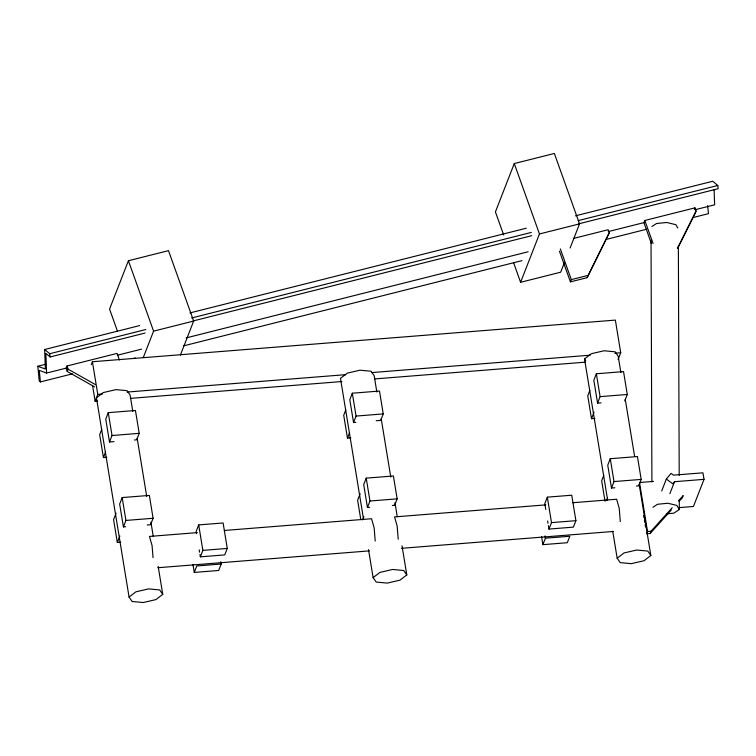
<?xml version="1.0" encoding="UTF-8"?>
<svg xmlns="http://www.w3.org/2000/svg" width="756" height="756" viewBox="0 0 756 756"><rect width="100%" height="100%" fill="white"/><g stroke="black" fill="none" stroke-linecap="round" stroke-linejoin="round"><path stroke-width="1.13" d="M119.42 359.979L117.076 353.402L66.972 366.017L66.084 368.276L67.218 371.451L94.576 386.855M67.218 371.451L68.097 369.183L66.972 366.017M180.382 355.103L193.668 321.045L168.494 250.642L128.416 260.735L109.554 309.072L117.416 331.071M91.287 364.647L92.421 361.737L615.365 320.1L620.714 352.759L618.068 359.544M97.467 401.001L95.114 401.19L97.77 394.405L92.421 361.737M101.776 429.304L99.669 434.691L103.421 457.56L106.813 457.285M134.407 439.992L136.675 439.812L139.198 433.349L135.447 410.48L108.278 412.644L105.755 419.107L109.497 441.976L114.024 441.617M103.421 457.56L105.519 452.173M109.497 441.976L112.02 435.513L108.278 412.644M143.3 357.503L153.581 331.147L128.416 260.735M116.103 513.154L113.58 519.618L117.322 542.487L120.724 542.213M147.184 525.014L150.576 524.74L153.099 518.276L149.357 495.407L122.179 497.571L119.665 504.035L123.408 526.904L125.666 526.724M117.322 542.487L119.845 536.023M123.408 526.904L125.931 520.44L122.179 497.571M199.962 554.526L200.349 556.841L224.749 554.895L227.272 548.431L223.105 522.972L198.696 524.91L196.173 531.373L196.551 533.689M221.196 564.014L218.673 570.478L194.264 572.424L196.787 565.96L221.196 564.014L220.809 561.699M200.349 556.841L202.873 550.377L198.696 524.91M345.813 409.875L343.715 415.261L347.458 438.13L350.86 437.856M376.186 420.742L380.712 420.383L383.235 413.91L379.493 391.05L352.315 393.214L349.792 399.678L353.543 422.538L355.802 422.358M347.458 438.13L349.565 432.734M353.543 422.538L356.067 416.074L352.315 393.214M360.149 493.725L357.626 500.188L360.801 519.627M392.355 505.49L394.623 505.31L397.146 498.847L393.404 475.978L366.225 478.142L363.702 484.605L367.444 507.474L369.712 507.295M362.625 519.826L363.891 516.594M367.444 507.474L369.967 501.011L366.225 478.142M570.1 248.034L579.531 223.87L554.365 153.459L514.278 163.561L495.416 211.897L503.676 234.993M564.534 262.313L560.668 272.207L520.591 282.3L539.453 233.963L514.278 163.561M573.927 238.338L608.089 229.739L609.223 232.905L587.128 277.669L570.421 281.875L571.309 279.616L560.338 248.932M587.128 277.669L609.223 232.905M677.593 248.544L695.189 213.296L696.068 211.028L694.934 207.862L644.83 220.478L643.951 222.746L651.398 243.564M548.412 525.609L548.979 529.077L573.379 527.13L575.902 520.667L571.734 495.208L547.335 497.155L544.811 503.619L545.756 509.402M589.86 390.436L587.762 395.832L591.504 418.692L594.896 418.427M624.758 400.945L627.282 394.481L623.539 371.612L596.361 373.776L593.838 380.249L597.58 403.109L600.982 402.844M591.504 418.692L594.027 412.228M597.58 403.109L600.103 396.645L596.361 373.776M545.416 538.196L569.826 536.25L567.302 542.713L542.893 544.66L545.416 538.196L545.038 535.881M548.979 529.077L551.502 522.613L547.335 497.155M694.348 209.374L694.934 207.862M603.77 475.373L601.663 480.759L605.036 501.341M636.401 486.061L638.669 485.881L641.192 479.408L637.44 456.548L610.272 458.712L607.748 465.176L611.491 488.036L614.893 487.771M606.671 500.387L607.512 498.232M611.491 488.036L614.014 481.572L610.272 458.712M661.689 490.984L666.348 479.039L671.063 473.369L673.483 475.165L702.957 472.821L704.025 479.351L693.432 506.492L679.833 507.569M653.562 481.392L639.51 482.517L647.533 531.515L646.654 533.774L650.141 533.49L671.319 510.017M650.141 533.49L651.02 531.232L672.197 507.758M669.892 493.64L674.55 481.695L704.025 479.351M677.442 248.355L696.068 211.028M674.55 481.695L672.774 483.821L666.348 479.039M678.472 500.803L683.188 495.577L682.299 497.845L679.162 501.322M129.068 597.051L135.891 591.835L148.573 588.886L159.705 589.935L162.748 594.367L155.934 599.593L143.243 602.541L132.12 601.483L129.068 597.051L96.447 397.798L103.26 392.572L115.942 389.623L127.074 390.682L130.117 395.114L132.791 411.425M607.616 499.924L584.53 358.93L591.343 353.714L604.035 350.765L615.157 351.814L618.21 356.246L620.874 372.566M373.114 577.622L379.928 572.405L392.619 569.457L403.742 570.506L406.794 574.938L399.981 580.154L387.289 583.103L376.167 582.054L373.114 577.622L368.531 549.659M617.161 558.193L623.974 552.967L636.665 550.018L647.788 551.077L650.84 555.509L644.017 560.725L631.336 563.674L620.203 562.625L617.161 558.193L612.766 531.392M651.899 226.545L656.491 223.521L666.783 222.491L675.817 224.674L677.801 227.953M652.919 507.304L657.512 504.271L667.803 503.241L676.837 505.424L679.323 509.535L673.813 513.163L666.953 513.853M72.444 373.851L40.408 381.912L39.218 380.674L37.8 366.254L45.351 369.022L44.67 349.508L139.624 325.59M189.954 312.918L526.261 228.218M575.458 215.829L712.728 181.251L717.794 185.475L718.2 188.707L578.642 223.861M44.67 349.508L49.735 353.723L145.832 329.521M191.589 317.993L531.326 232.432M578.227 220.62L717.794 185.475M67.171 367.879L46.579 373.058L45.889 353.421L50.151 356.964L145.095 333.046M193.139 320.95L531.742 235.674M153.581 331.147L193.668 321.045M539.453 233.963L579.531 223.87M37.8 366.254L45.804 364.231M117.501 355.197L141.523 349.149M186.137 337.913L528.17 251.767M608.24 231.601L644.849 222.387M695.18 209.705L714.628 204.81L714.108 189.794M133.065 358.58L135.352 358.004M183.406 345.908L521.999 260.631M605.509 239.595L646.692 229.219M692.449 217.7L708.457 213.664L707.663 205.585M571.309 279.616L588.007 275.411M97.77 394.405L102.466 394.027M127.15 392.062L345.728 374.655M371.583 372.604L590.162 355.197M614.836 353.232L620.714 352.759M130.372 398.384L341.901 381.534M374.806 378.917L585.163 362.171M112.02 435.513L139.198 433.349M356.067 416.074L383.235 413.91M600.103 396.645L627.282 394.481M125.931 520.44L153.099 518.276M369.967 501.011L397.146 498.847M614.014 481.572L641.192 479.408M197.363 532.611L149.471 536.429L152.079 545.586L153.043 557.644M224.381 530.466L371.555 518.748L374.163 527.905L375.203 541.06M545.851 504.866L394.566 516.915L397.165 526.072L398.214 539.226M572.878 502.712L616.641 499.234L619.249 508.391L620.298 521.545M202.873 550.377L227.272 548.431M551.502 522.613L575.902 520.667M157.872 567.728L369.382 550.878M401.502 548.317L613.296 531.459M647.533 531.515L651.02 531.232M46.579 373.058L39.274 370.374L40.408 381.912M68.097 369.183L95.454 384.596M584.53 358.93L585.749 360.706M644.83 220.478L653.061 243.498M559.449 251.19L570.421 281.875M513.513 262.493L520.591 282.3M625.269 399.366L634.615 456.463M639.198 484.426L650.84 555.509M643.668 515.545L644.036 517.822M644.414 520.1L644.783 522.377M645.161 524.655L645.529 526.932M547.656 520.978L548.034 523.294M541.57 536.562L542.893 544.66M376.838 391.995L374.163 375.685L371.111 371.243L359.988 370.194L347.297 373.143L340.483 378.359L363.57 519.363M381.222 418.796L390.767 477.055M394.963 502.693L397.25 516.679M402.022 545.804L406.794 574.938M199.206 549.895L199.584 552.211M192.941 564.316L194.264 572.424M137.176 438.225L146.721 496.494M150.916 522.122L153.213 536.108M158.174 566.405L162.748 594.367M92.534 385.418L95.114 401.19M49.735 353.723L50.151 356.964M678.368 246.475L679.2 475.326M679.294 500.094L679.323 509.535M651.029 240.124L651.908 481.95"/></g></svg>
